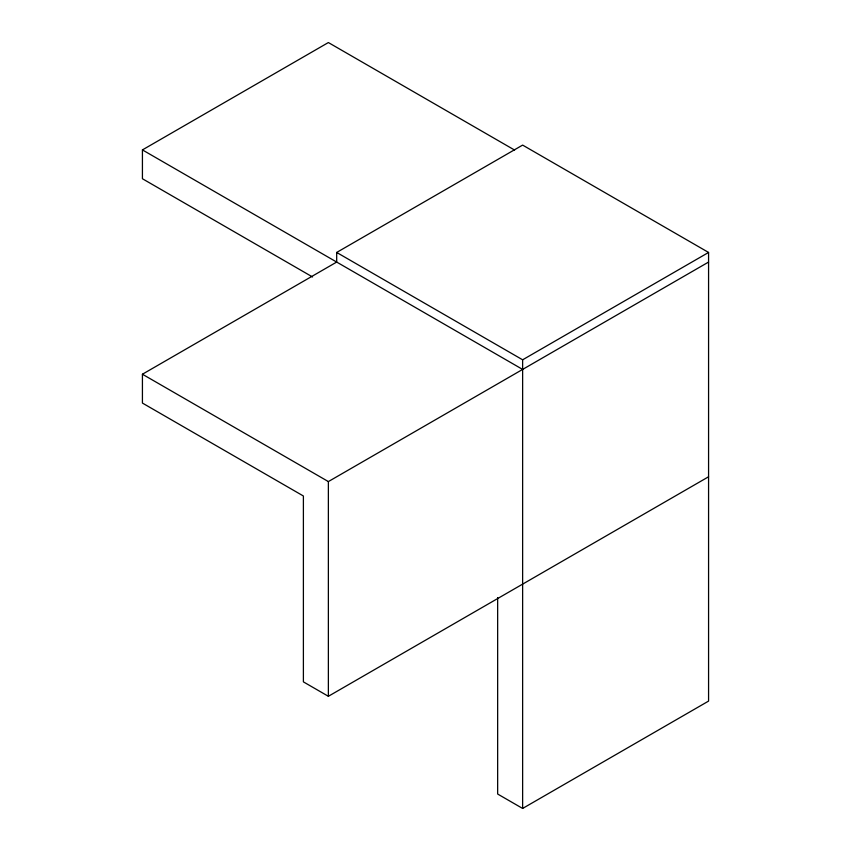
<?xml version="1.0" encoding="UTF-8"?>
<svg xmlns="http://www.w3.org/2000/svg" width="851" height="851" viewBox="0 0 851 851"><rect width="100%" height="100%" fill="white"/><g stroke="black" fill="none" stroke-linecap="round" stroke-linejoin="round"><path stroke-width="1.28" d="M312.551 276.969L142.425 178.742L142.425 149.904L328.369 42.55L514.589 150.063M708.575 476.773L328.369 696.288L303.392 681.864L303.392 495.995L142.425 403.066L142.425 374.227L336.688 262.065L336.688 252.449L522.631 145.096L708.575 252.449L708.575 701.096L522.631 808.45L497.654 794.026L497.654 597.583M336.688 252.449L522.631 359.803L708.575 252.449M142.425 374.227L328.369 481.581L708.575 262.065M142.425 149.904L522.631 369.419M522.631 359.803L522.631 808.45M328.369 481.581L328.369 696.288"/></g></svg>
